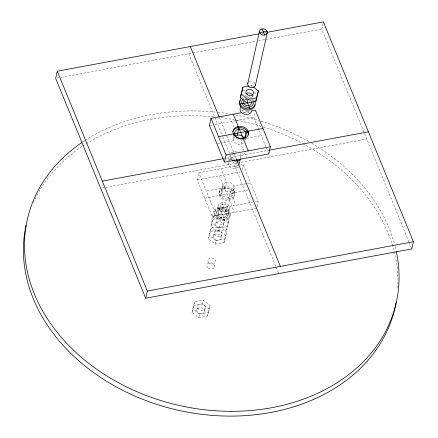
<?xml version="1.0" encoding="UTF-8"?>
<svg xmlns="http://www.w3.org/2000/svg" width="438" height="438" viewBox="0 0 438 438"><rect width="100%" height="100%" fill="white"/><g stroke="black" fill="none" stroke-linecap="round" stroke-linejoin="round"><path stroke-width="0.33" stroke-dasharray="2.19 1.64" d="M256.542 208.357L212.189 216.569L197.182 179.925L198.797 172.753L243.15 164.535L258.157 201.179L256.832 207.048M212.189 216.569L213.81 209.391L198.797 172.753M210.919 226.32L213.509 215.764L222.126 214.171L228.959 219.537L228.154 223.128L226.369 230.087L217.752 231.686L210.919 226.32L213.509 215.764M191.975 312.343L194.565 301.787L203.183 300.194L210.016 305.56L209.211 309.151L207.426 316.11L198.808 317.709L191.975 312.343L194.565 301.787M208.548 238.792L211.143 228.236L219.761 226.643L226.594 232.009L225.784 235.6L223.999 242.559L215.386 244.158L208.548 238.792L211.143 228.236M214.625 212.605L214.894 211.406M219.208 192.271L219.476 191.077M219.471 195.512L219.739 194.313L221.584 193.974L222.937 187.99L206.303 191.072M216.81 211.877L218.157 205.893M221.393 191.543L222.739 185.564M228.433 160.286L229.463 155.72M233.383 138.326L233.832 136.327M228.193 164.672L228.778 162.06M228.926 161.408L229.808 157.494M234.33 137.428L233.58 140.751L222.274 142.848M215.71 223.785L216.52 220.199M196.766 309.814L197.576 306.222M213.339 236.257L214.149 232.671M218.431 213.624L220.051 206.446M224.36 188.033L224.628 186.84A7.879 6.165 12.7 0 1 234.784 194.811L234.511 196.01A7.879 6.165 12.7 0 1 221.71 198.381A7.879 6.165 12.7 0 1 224.36 188.033A7.879 6.165 12.7 0 1 234.511 196.01M231.855 159.065L232.885 154.499M233.032 153.842L233.476 151.887M217.752 231.686L218.562 228.099L211.729 222.728M198.808 317.709L199.619 314.123L192.786 308.752M215.386 244.158L216.191 240.571L209.359 235.201M228.154 223.128L221.316 217.757L222.126 214.171M209.211 309.151L202.372 303.78L203.183 300.194M225.784 235.6L218.951 230.229L219.761 226.643M251.286 86.719L251.554 85.519L249.567 85.886M235.611 168.225L237.226 161.047M242.345 138.326L240.999 144.305L243.561 150.552M223.364 225.658A3.937 3.082 12.7 0 0 218.283 221.666A3.937 3.082 12.7 0 0 216.958 226.84A3.937 3.082 12.7 0 0 223.364 225.658L224.168 222.066A3.937 3.082 12.7 0 0 219.093 218.08A3.937 3.082 12.7 0 0 217.768 223.254A3.937 3.082 12.7 0 0 224.168 222.066M229.364 200.248L229.632 199.049L229.008 197.527L230.355 191.543L235.983 205.285M226.123 215.321L227.744 208.149M253.054 95.807L252.786 97.006A3.937 3.082 12.7 0 0 252.655 95.385M204.42 311.681A3.937 3.082 12.7 0 0 199.339 307.69A3.937 3.082 12.7 0 0 198.014 312.863A3.937 3.082 12.7 0 0 204.42 311.681L205.225 308.089A3.937 3.082 12.7 0 0 200.15 304.103A3.937 3.082 12.7 0 0 198.825 309.277A3.937 3.082 12.7 0 0 205.225 308.089M220.993 238.13A3.937 3.082 12.7 0 0 215.918 234.138A3.937 3.082 12.7 0 0 214.593 239.312A3.937 3.082 12.7 0 0 220.993 238.13L221.803 234.538A3.937 3.082 12.7 0 0 216.722 230.552A3.937 3.082 12.7 0 0 215.403 235.726A3.937 3.082 12.7 0 0 221.803 234.538M239.279 162.618L239.57 161.31M240.309 158.052L240.895 155.441M228.286 214.675A5.908 4.626 12.7 0 0 220.67 208.696A5.908 4.626 12.7 0 0 218.688 216.454A5.908 4.626 12.7 0 0 228.286 214.675L229.632 208.696A5.908 4.626 12.7 0 0 222.022 202.717A5.908 4.626 12.7 0 0 220.035 210.475A5.908 4.626 12.7 0 0 229.632 208.696M234.215 188.367A5.908 4.626 12.7 0 1 224.617 190.147A5.908 4.626 12.7 0 1 226.599 182.383L225.252 188.362A5.908 4.626 12.7 0 0 223.265 196.125A5.908 4.626 12.7 0 0 232.868 194.346L234.215 188.367A5.908 4.626 12.7 0 0 226.599 182.383L220.971 168.646M239.471 165.044L240.5 160.478M240.648 159.826L241.092 157.866A5.908 4.626 12.7 0 0 239.214 153.289M245.012 140.461L245.313 139.131M234.253 192.769L234.522 191.576L232.677 191.915L234.023 185.936L250.651 182.86M226.369 230.087L228.959 219.537M207.426 316.11L210.016 305.56M223.999 242.559L226.594 232.009M229.934 216.339A7.879 6.165 12.7 0 0 219.777 208.368A7.879 6.165 12.7 0 0 217.128 218.71A7.879 6.165 12.7 0 0 229.934 216.339L230.202 215.146A7.879 6.165 12.7 0 0 220.046 207.169A7.879 6.165 12.7 0 0 217.396 217.516A7.879 6.165 12.7 0 0 230.202 215.146M241.973 169.758L243.15 164.535M258.967 129.933L253.794 117.296L255.119 111.427M408.961 241.979L321.755 29.078L323.37 21.9M246.331 99.579L245.406 99.837A3.937 3.082 12.7 0 0 244.623 100.291M262.22 33.228L264.24 32.85M264.908 32.73L266.255 32.478M57 78.112L60.362 77.493M61.035 77.367L192.063 53.097M192.736 52.971L255.901 41.271M258.59 40.772L321.755 29.078M242.789 90.584L246.107 89.965M242.181 110.507L243.408 110.277M243.314 112.363L250.706 110.989M209.446 125.509L212.134 125.011M214.823 124.512L234.982 120.778M235.649 120.658L253.794 117.296M217.615 143.708L221.606 142.969M246.665 138.326L261.3 135.616M223.769 158.611L225.778 158.238M226.451 158.118L269.08 150.223M102.027 188.039L236.816 163.073M237.429 162.958L366.781 138.999M197.182 179.925L240.188 171.964M204.688 198.25L247.689 190.284M218.354 208.324L229.441 206.271M213.81 209.391L252.781 202.175M255.469 201.677L258.157 201.179M214.888 215.841L229.671 213.103M212.704 219.356L221.316 217.757M218.562 228.099L227.18 226.501M210.333 231.828L218.951 230.229M216.191 240.571L224.809 238.973M193.76 305.379L202.372 303.78M199.619 314.123L208.236 312.524M251.554 85.519L252.606 86.346M254.423 91.996L256.526 93.65M409.218 242.608L411.293 247.662M259.23 130.562L268.286 152.676M245.603 98.068L247.481 102.651M245.86 109.823L247.109 112.867M231.62 121.403L234.177 127.65M244.585 153.048L246.375 157.423M219.52 117.822L236.29 158.759M188.707 53.721L222.553 136.355M222.816 136.984L232.562 160.779M232.797 161.354L275.918 266.627M276.175 267.262L278.502 272.94M219.356 175.819L234.363 212.463M222.022 202.717L225.773 211.877M219.777 208.368L224.782 220.577M33.491 202.548A189.057 147.956 12.7 0 1 82.262 146.308M82.831 145.931A189.057 147.956 12.7 0 1 85.717 144.069M86.302 143.702A189.057 147.956 12.7 0 1 214.302 116.869M221.146 117.652A189.057 147.956 12.7 0 1 234.034 119.678M236.712 120.187A189.057 147.956 12.7 0 1 262.647 126.796M263.304 127.004A189.057 147.956 12.7 0 1 302.34 143.407M302.948 143.73A189.057 147.956 12.7 0 1 397.819 287.733M82.771 141.907A189.057 147.956 12.7 0 1 84.485 140.768M85.06 140.395A189.057 147.956 12.7 0 1 215.381 112.084M218.124 112.374A189.057 147.956 12.7 0 1 229.03 113.847M235.781 115.019A189.057 147.956 12.7 0 1 258.436 120.417M261.086 121.2A189.057 147.956 12.7 0 1 309.414 141.928M311.768 143.297A189.057 147.956 12.7 0 1 394.512 243.917M395.202 246.534A189.057 147.956 12.7 0 1 396.127 250.465M245.066 95.944A3.937 3.082 12.7 0 1 245.138 95.139M231.488 159.646A5.908 4.626 12.7 0 1 229.512 156.273M230.952 153.015A5.908 4.626 12.7 0 1 236.498 151.986M238.13 167.097A5.908 4.626 12.7 0 1 231.85 167.902A5.908 4.626 12.7 0 1 227.891 163.451M229.337 160.193A5.908 4.626 12.7 0 1 234.883 159.164M238.601 161.469A5.908 4.626 12.7 0 1 239.575 163.839M243.523 143.177A5.908 4.626 12.7 0 1 235.868 143.325A5.908 4.626 12.7 0 1 233.876 137.209M246.331 138.348A7.879 6.165 12.7 0 1 242.975 139.853M242.323 139.946A7.879 6.165 12.7 0 1 235.321 137.981M233.629 136.152A7.879 6.165 12.7 0 1 233.082 135.112M244.399 99.514A5.908 4.626 12.7 0 1 246.326 99.158M250.251 100.116A5.908 4.626 12.7 0 1 251.779 101.315M242.088 97.696A7.879 6.165 12.7 0 1 243.15 97.105M245.63 96.448A7.879 6.165 12.7 0 1 252.627 98.408M253.969 99.749A7.879 6.165 12.7 0 1 254.626 100.756M242.882 98.304A7.879 6.165 12.7 0 1 244.076 97.882M247.388 97.636A7.879 6.165 12.7 0 1 250.667 98.561M252.359 99.607A7.879 6.165 12.7 0 1 253.701 100.943M249.304 100.056A3.937 3.082 12.7 0 1 250.782 101.277M249.31 111.575A3.937 3.082 12.7 0 1 247.935 112.637L247.01 112.894A3.937 3.082 12.7 0 1 242.559 111.197L242.132 110.425A3.937 3.082 12.7 0 1 241.962 109.609M248.625 98.172A5.908 4.626 12.7 0 1 249.605 98.479M251.708 99.782A5.908 4.626 12.7 0 1 252.348 100.472M249.386 81.818A3.937 3.082 12.7 0 1 255.244 83.91M232.868 194.346A5.908 4.626 12.7 0 0 225.252 188.362L224.628 186.84A7.879 6.165 12.7 0 0 221.978 197.182A7.879 6.165 12.7 0 0 234.784 194.811M223.533 204.168L222.542 204.261A3.937 3.082 12.7 0 0 220.013 207.256L220.237 208.066A3.937 3.082 12.7 0 0 224.256 210.426L225.247 210.328A3.937 3.082 12.7 0 0 227.782 207.338L227.557 206.528A3.937 3.082 12.7 0 0 223.533 204.168M221.918 211.34L220.927 211.439A3.937 3.082 12.7 0 0 218.392 214.428L218.622 215.244A3.937 3.082 12.7 0 0 222.641 217.598L223.632 217.505A3.937 3.082 12.7 0 0 226.161 214.516L225.937 213.7A3.937 3.082 12.7 0 0 221.918 211.34M209.194 263.233A3.937 3.082 12.7 0 0 215.595 262.05A3.937 3.082 12.7 0 0 210.519 258.059A3.937 3.082 12.7 0 0 209.194 263.233M208.116 268.018A3.937 3.082 12.7 0 0 214.516 266.83A3.937 3.082 12.7 0 0 209.441 262.844A3.937 3.082 12.7 0 0 208.116 268.018M218.414 217.653A5.908 4.626 12.7 0 0 228.017 215.874A5.908 4.626 12.7 0 0 220.402 209.89A5.908 4.626 12.7 0 0 218.414 217.653"/><path stroke-width="0.66" d="M258.863 33.846L57.274 71.186L55.659 78.364L145.717 298.212L411.808 248.926L413.423 241.749L323.37 21.9L266.928 32.357M145.717 298.212L147.332 291.035L57.274 71.186M241.973 112.61L211.061 118.337L209.446 125.509L224.453 162.153L268.801 153.941L270.421 146.763L255.409 110.119L251.379 110.869M224.453 162.153L226.074 154.975L211.061 118.337M253.131 86.757L258.387 90.89L255.797 101.441L247.18 103.034L240.347 97.669L242.937 87.118L248.899 86.012M242.126 90.704L242.937 87.118M240.719 105.766L240.123 108.427A5.908 4.626 12.7 0 0 244.716 114.307A5.908 4.626 12.7 0 0 251.604 111.225M247.722 83.658L259.581 31.038M238.239 126.44A7.879 6.165 12.7 0 0 235.589 136.787A7.879 6.165 12.7 0 0 248.395 134.417A7.879 6.165 12.7 0 0 238.239 126.44L237.971 127.639L238.595 129.166A5.908 4.626 12.7 0 1 246.211 135.145A5.908 4.626 12.7 0 1 236.608 136.924A5.908 4.626 12.7 0 1 238.595 129.166L237.248 135.145M247.18 103.034L247.985 99.448L241.152 94.082M255.376 85.525L267.235 32.905A3.937 3.082 12.7 0 0 262.154 28.919A3.937 3.082 12.7 0 0 260.834 34.093A3.937 3.082 12.7 0 0 267.235 32.905M239.717 160.658L240.013 159.355M244.82 138.036L246.014 132.719L247.864 132.375L248.132 131.181M255.797 101.441L258.387 90.89M240.347 97.669L241.968 91.339M259.712 32.653L267.103 31.284M247.985 99.448L256.602 97.849M240.09 104.02L246.868 102.766M218.567 136.656L262.915 128.444M233.695 134.997L234.927 134.773M226.074 154.975L270.421 146.763M102.306 181.113L223.095 158.737M269.08 150.223L368.396 131.827M147.332 291.035L413.423 241.749M262.154 28.919L264.656 35.024M247.481 102.651L249.983 108.755M233.235 114.23L248.247 150.869M190.322 46.543L219.263 117.192M236.755 159.903L280.38 266.392M396.105 302.609A189.057 147.956 12.7 0 1 183.506 411.381A189.057 147.956 12.7 0 1 25.519 227.864M25.65 227.202A189.057 147.956 12.7 0 1 26.061 225.225M396.412 251.773A189.057 147.956 12.7 0 1 153.338 398.076A189.057 147.956 12.7 0 1 81.638 142.673M246.03 93.77A3.937 3.082 12.7 0 1 252.655 95.385M240.599 158.983A5.908 4.626 12.7 0 1 232.759 160.434M236.328 159.678A5.908 4.626 12.7 0 1 237.599 160.467M235.879 135.566A5.908 4.626 12.7 0 1 243.993 137.548M232.819 131.876A7.879 6.165 12.7 0 1 241.666 127.693A7.879 6.165 12.7 0 1 248.226 135.085M254.872 101.282A7.879 6.165 12.7 0 1 245.948 108.624A7.879 6.165 12.7 0 1 241.617 98.046M251.209 102.049A3.937 3.082 12.7 0 1 249.55 105.459L248.625 105.722A3.937 3.082 12.7 0 1 244.174 104.025L243.752 103.248A3.937 3.082 12.7 0 1 244.032 100.899M255.009 104.644A7.879 6.165 12.7 0 1 245.351 109.73A7.879 6.165 12.7 0 1 240.216 100.494M253.022 101.621A5.908 4.626 12.7 0 1 246.331 107.129A5.908 4.626 12.7 0 1 243.085 99.196M255.442 84.72A3.937 3.082 12.7 0 1 250.782 87.578A3.937 3.082 12.7 0 1 248.05 82.919M247.196 94.603A3.937 3.082 12.7 0 0 253.597 93.42A3.937 3.082 12.7 0 0 248.521 89.429A3.937 3.082 12.7 0 0 247.196 94.603"/></g></svg>
